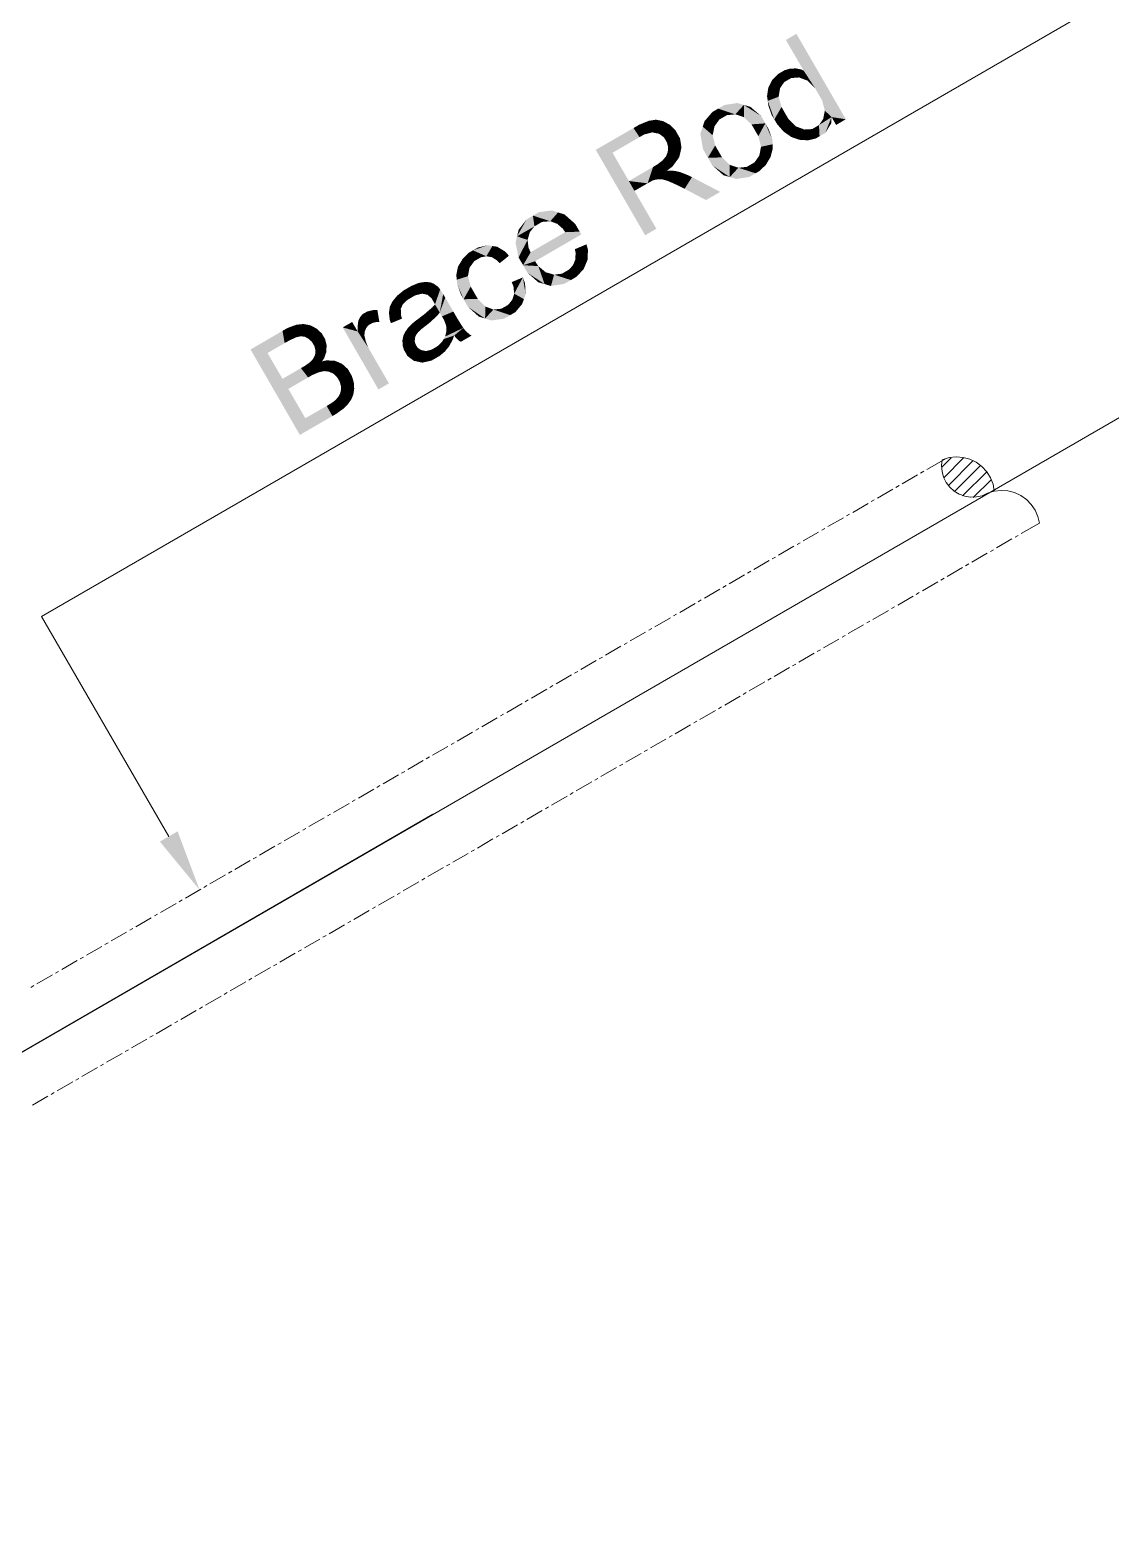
# Model space of a CAD drawing. Header units: millimetres. Extents: x 2 to 579, y 1 to 405.
# Drawn here: x 234.42 to 243.89, y 101.03 to 114.24 of the extents above; entities that cross this region are included whole.
import ezdxf

# ---------------------------------------------------------------- set-up
doc = ezdxf.new("R2010")
doc.units = ezdxf.units.MM
doc.linetypes.add('XKITLINE00', pattern=[0])
doc.layers.add('LinkedObject', color=7, linetype='Continuous', lineweight=0)

# ---------------------------------------------------------------- blocks, each defined once
blk = doc.blocks.new('*A4')
at = {"layer": 'LinkedObject'}
for color, points in [(7, [(241.133, 114.203), (241.197, 113.881), (241.041, 114.149)]), (7, [(241.133, 114.203), (241.298, 113.725), (241.197, 113.881)]), (7, [(241.298, 113.725), (241.133, 114.203), (241.566, 113.455)]), (7, [(240.921, 113.798), (241.027, 113.781), (240.904, 113.765)]), (7, [(240.971, 113.85), (241.027, 113.781), (240.921, 113.798)]), (7, [(241.004, 113.869), (241.027, 113.781), (240.971, 113.85)]), (7, [(241.029, 113.884), (241.089, 113.816), (241.004, 113.869)]), (7, [(241.004, 113.869), (241.089, 113.816), (241.057, 113.798)]), (7, [(241.027, 113.781), (241.004, 113.869), (241.057, 113.798)]), (7, [(241.078, 113.898), (241.089, 113.816), (241.029, 113.884)]), (7, [(241.103, 113.899), (241.089, 113.816), (241.078, 113.898)]), (7, [(241.103, 113.899), (241.157, 113.821), (241.089, 113.816)]), (7, [(241.128, 113.9), (241.157, 113.821), (241.103, 113.899)]), (7, [(241.175, 113.891), (241.157, 113.821), (241.128, 113.9)]), (7, [(241.197, 113.881), (241.157, 113.821), (241.175, 113.891)]), (7, [(241.157, 113.821), (241.197, 113.881), (241.193, 113.807)]), (7, [(241.193, 113.807), (241.197, 113.881), (241.229, 113.794)]), (7, [(241.197, 113.881), (241.298, 113.725), (241.229, 113.794)]), (7, [(240.887, 113.731), (240.984, 113.689), (240.876, 113.657)]), (7, [(240.876, 113.657), (240.984, 113.689), (240.882, 113.616)]), (7, [(240.882, 113.616), (240.984, 113.689), (240.978, 113.652)]), (7, [(240.99, 113.726), (240.887, 113.731), (240.904, 113.765)]), (7, [(240.984, 113.689), (240.887, 113.731), (240.99, 113.726)]), (7, [(240.904, 113.765), (241.027, 113.781), (240.99, 113.726)]), (7, [(241.298, 113.725), (241.566, 113.455), (241.33, 113.669)]), (7, [(241.33, 113.669), (241.566, 113.455), (241.359, 113.619)]), (7, [(240.448, 113.548), (240.313, 113.39), (240.398, 113.519)]), (7, [(240.458, 113.452), (240.313, 113.39), (240.448, 113.548)]), (7, [(240.616, 113.597), (240.448, 113.548), (240.504, 113.58)]), (7, [(240.673, 113.58), (240.448, 113.548), (240.616, 113.597)]), (7, [(240.598, 113.498), (240.448, 113.548), (240.673, 113.58)]), (7, [(240.448, 113.548), (240.526, 113.491), (240.492, 113.472)]), (7, [(240.526, 113.491), (240.448, 113.548), (240.598, 113.498)]), (7, [(240.458, 113.452), (240.448, 113.548), (240.492, 113.472)]), (7, [(240.598, 113.498), (240.673, 113.58), (240.636, 113.486)]), (7, [(240.673, 113.58), (240.673, 113.473), (240.636, 113.486)]), (7, [(240.824, 113.484), (240.673, 113.58), (240.73, 113.564)]), (7, [(240.861, 113.419), (240.673, 113.58), (240.824, 113.484)]), (7, [(240.74, 113.41), (240.673, 113.58), (240.861, 113.419)]), (7, [(240.673, 113.473), (240.673, 113.58), (240.74, 113.41)]), (7, [(240.978, 113.652), (240.94, 113.454), (240.882, 113.616)]), (7, [(240.882, 113.616), (240.94, 113.454), (240.887, 113.576)]), (7, [(240.887, 113.576), (240.94, 113.454), (240.916, 113.494)]), (7, [(241.003, 113.562), (240.94, 113.454), (240.978, 113.652)]), (7, [(240.94, 113.454), (241.003, 113.562), (241.034, 113.508)]), (7, [(241.359, 113.619), (241.566, 113.455), (241.382, 113.531)]), (7, [(241.382, 113.531), (241.441, 113.474), (241.375, 113.495)]), (7, [(241.382, 113.531), (241.566, 113.455), (241.441, 113.474)]), (7, [(239.871, 113.446), (239.707, 113.378), (239.839, 113.441)]), (7, [(239.871, 113.34), (239.707, 113.378), (239.871, 113.446)]), (7, [(239.839, 113.441), (239.707, 113.378), (239.757, 113.407)]), (7, [(239.903, 113.451), (239.9, 113.334), (239.871, 113.446)]), (7, [(239.871, 113.446), (239.9, 113.334), (239.871, 113.34)]), (7, [(239.9, 113.334), (239.903, 113.451), (239.929, 113.329)]), (7, [(239.995, 113.423), (239.903, 113.451), (239.965, 113.439)]), (7, [(239.929, 113.329), (239.903, 113.451), (239.995, 113.423)]), (7, [(239.995, 113.423), (239.974, 113.296), (239.929, 113.329)]), (7, [(240.025, 113.406), (239.974, 113.296), (239.995, 113.423)]), (7, [(240.073, 113.359), (239.974, 113.296), (240.025, 113.406)]), (7, [(240.398, 113.519), (240.313, 113.39), (240.33, 113.44)]), (7, [(240.416, 113.393), (240.313, 113.39), (240.458, 113.452)]), (7, [(240.74, 113.41), (240.861, 113.419), (240.769, 113.36)]), (7, [(240.861, 113.419), (240.8, 113.307), (240.769, 113.36)]), (7, [(240.8, 113.307), (240.861, 113.419), (240.823, 113.214)]), (7, [(240.823, 113.214), (240.861, 113.419), (240.925, 113.236)]), (7, [(240.923, 113.275), (240.861, 113.419), (240.891, 113.367)]), (7, [(240.925, 113.236), (240.861, 113.419), (240.923, 113.275)]), (7, [(241.064, 113.456), (240.94, 113.454), (241.034, 113.508)]), (7, [(240.94, 113.454), (241.064, 113.456), (240.964, 113.412)]), (7, [(240.964, 113.412), (241.064, 113.456), (241.021, 113.347)]), (7, [(241.021, 113.347), (241.064, 113.456), (241.054, 113.324)]), (7, [(241.054, 113.324), (241.064, 113.456), (241.131, 113.391)]), (7, [(241.331, 113.404), (241.336, 113.306), (241.301, 113.386)]), (7, [(241.331, 113.404), (241.441, 113.474), (241.336, 113.306)]), (7, [(241.368, 113.458), (241.441, 113.474), (241.331, 113.404)]), (7, [(241.336, 113.306), (241.441, 113.474), (241.386, 113.335)]), (7, [(241.441, 113.474), (241.368, 113.458), (241.375, 113.495)]), (7, [(241.386, 113.335), (241.441, 113.474), (241.438, 113.419)]), (7, [(241.441, 113.474), (241.566, 113.455), (241.481, 113.405)]), (7, [(239.759, 113.298), (239.376, 113.187), (239.707, 113.378)]), (7, [(239.523, 113.162), (239.376, 113.187), (239.759, 113.298)]), (7, [(239.707, 113.378), (239.801, 113.322), (239.759, 113.298)]), (7, [(239.801, 113.322), (239.707, 113.378), (239.871, 113.34)]), (7, [(240.091, 113.328), (239.974, 113.296), (240.073, 113.359)]), (7, [(239.974, 113.296), (240.091, 113.328), (239.989, 113.269)]), (7, [(240.091, 113.328), (240, 113.251), (239.989, 113.269)]), (7, [(240, 113.251), (240.091, 113.328), (240.009, 113.212)]), (7, [(240.009, 113.212), (240.091, 113.328), (240.117, 113.164)]), (7, [(240.127, 113.206), (240.091, 113.328), (240.114, 113.288)]), (7, [(240.117, 113.164), (240.091, 113.328), (240.127, 113.206)]), (7, [(240.313, 113.39), (240.358, 113.118), (240.292, 113.329)]), (7, [(240.292, 113.329), (240.358, 113.118), (240.315, 113.194)]), (7, [(240.313, 113.39), (240.416, 113.393), (240.408, 113.354)]), (7, [(240.4, 113.315), (240.358, 113.118), (240.313, 113.39)]), (7, [(240.4, 113.315), (240.313, 113.39), (240.408, 113.354)]), (7, [(240.422, 113.225), (240.358, 113.118), (240.4, 113.315)]), (7, [(241.131, 113.391), (241.159, 113.275), (241.054, 113.324)]), (7, [(241.054, 113.324), (241.159, 113.275), (241.088, 113.3)]), (7, [(241.168, 113.378), (241.159, 113.275), (241.131, 113.391)]), (7, [(241.159, 113.275), (241.168, 113.378), (241.196, 113.273)]), (7, [(241.196, 113.273), (241.168, 113.378), (241.204, 113.365)]), (7, [(241.204, 113.365), (241.336, 113.306), (241.196, 113.273)]), (7, [(241.196, 113.273), (241.336, 113.306), (241.234, 113.27)]), (7, [(241.271, 113.369), (241.336, 113.306), (241.204, 113.365)]), (7, [(241.234, 113.27), (241.336, 113.306), (241.304, 113.287)]), (7, [(241.336, 113.306), (241.271, 113.369), (241.301, 113.386)]), (7, [(239.666, 112.914), (239.809, 112.439), (239.376, 113.187)]), (7, [(239.376, 113.187), (239.523, 113.162), (239.666, 112.914)]), (7, [(239.976, 113.112), (240.117, 113.164), (239.961, 113.094)]), (7, [(240.107, 113.122), (239.961, 113.094), (240.117, 113.164)]), (7, [(239.991, 113.13), (240.117, 113.164), (239.976, 113.112)]), (7, [(240.117, 113.164), (239.991, 113.13), (240.007, 113.17)]), (7, [(240.008, 113.191), (240.117, 113.164), (240.007, 113.17)]), (7, [(240.009, 113.212), (240.117, 113.164), (240.008, 113.191)]), (7, [(240.358, 113.118), (240.422, 113.225), (240.452, 113.173)]), (7, [(240.482, 113.121), (240.358, 113.118), (240.452, 113.173)]), (7, [(240.887, 113.091), (240.766, 113.077), (240.808, 113.136)]), (7, [(240.816, 113.175), (240.907, 113.124), (240.808, 113.136)]), (7, [(240.808, 113.136), (240.907, 113.124), (240.887, 113.091)]), (7, [(240.925, 113.236), (240.816, 113.175), (240.823, 113.214)]), (7, [(240.926, 113.197), (240.816, 113.175), (240.925, 113.236)]), (7, [(240.907, 113.124), (240.816, 113.175), (240.926, 113.197)]), (7, [(239.83, 112.894), (239.666, 112.914), (239.878, 113.037)]), (7, [(239.83, 112.894), (239.878, 113.037), (239.849, 112.905)]), (7, [(239.849, 112.905), (239.878, 113.037), (239.878, 112.92)]), (7, [(239.928, 112.93), (239.878, 113.037), (239.912, 113.057)]), (7, [(239.878, 112.92), (239.878, 113.037), (239.887, 112.923)]), (7, [(239.887, 112.923), (239.878, 113.037), (239.9, 112.926)]), (7, [(239.9, 112.926), (239.878, 113.037), (239.928, 112.93)]), (7, [(239.961, 113.094), (239.998, 113.003), (239.912, 113.057)]), (7, [(239.928, 112.93), (239.912, 113.057), (239.944, 112.929)]), (7, [(239.912, 113.057), (239.998, 113.003), (239.944, 112.929)]), (7, [(239.944, 112.929), (239.998, 113.003), (239.959, 112.928)]), (7, [(239.998, 113.003), (239.998, 112.918), (239.959, 112.928)]), (7, [(240.048, 113.041), (239.961, 113.094), (240.107, 113.122)]), (7, [(239.998, 113.003), (239.961, 113.094), (240.048, 113.041)]), (7, [(240.024, 113.005), (239.998, 112.918), (239.998, 113.003)]), (7, [(239.998, 112.918), (240.024, 113.005), (240.023, 112.908)]), (7, [(240.023, 112.908), (240.024, 113.005), (240.047, 112.898)]), (7, [(240.08, 113), (240.024, 113.005), (240.064, 113.003)]), (7, [(240.047, 112.898), (240.024, 113.005), (240.08, 113)]), (7, [(240.482, 113.121), (240.55, 112.949), (240.358, 113.118)]), (7, [(240.358, 113.118), (240.55, 112.949), (240.398, 113.05)]), (7, [(240.398, 113.05), (240.55, 112.949), (240.494, 112.965)]), (7, [(240.55, 113.056), (240.55, 112.949), (240.482, 113.121)]), (7, [(240.55, 112.949), (240.55, 113.056), (240.588, 113.043)]), (7, [(240.625, 113.03), (240.55, 112.949), (240.588, 113.043)]), (7, [(240.625, 113.03), (240.776, 112.982), (240.55, 112.949)]), (7, [(240.697, 113.038), (240.776, 112.982), (240.625, 113.03)]), (7, [(240.776, 112.982), (240.697, 113.038), (240.732, 113.057)]), (7, [(240.766, 113.077), (240.776, 112.982), (240.732, 113.057)]), (7, [(240.867, 113.057), (240.766, 113.077), (240.887, 113.091)]), (7, [(240.811, 113.002), (240.766, 113.077), (240.867, 113.057)]), (7, [(240.776, 112.982), (240.766, 113.077), (240.811, 113.002)]), (7, [(239.666, 112.914), (239.715, 112.828), (239.809, 112.439)]), (7, [(239.715, 112.828), (239.666, 112.914), (239.83, 112.894)]), (7, [(240.08, 113), (240.113, 112.867), (240.047, 112.898)]), (7, [(240.113, 112.993), (240.113, 112.867), (240.08, 113)]), (7, [(240.182, 112.966), (240.113, 112.867), (240.113, 112.993)]), (7, [(240.113, 112.867), (240.182, 112.966), (240.154, 112.846)]), (7, [(240.154, 112.846), (240.182, 112.966), (240.219, 112.948)]), (7, [(240.154, 112.846), (240.219, 112.948), (240.342, 112.747)]), (7, [(240.342, 112.747), (240.219, 112.948), (240.466, 112.819)]), (7, [(240.55, 112.949), (240.776, 112.982), (240.606, 112.932)]), (7, [(240.606, 112.932), (240.776, 112.982), (240.719, 112.949)]), (7, [(239.809, 112.439), (239.715, 112.828), (239.907, 112.496)]), (7, [(238.826, 112.611), (238.687, 112.43), (238.77, 112.578)]), (7, [(238.839, 112.517), (238.687, 112.43), (238.826, 112.611)]), (7, [(238.991, 112.656), (238.826, 112.611), (238.88, 112.642)]), (7, [(239.046, 112.639), (238.826, 112.611), (238.991, 112.656)]), (7, [(238.978, 112.562), (238.826, 112.611), (239.046, 112.639)]), (7, [(238.826, 112.611), (238.905, 112.556), (238.87, 112.535)]), (7, [(238.905, 112.556), (238.826, 112.611), (238.978, 112.562)]), (7, [(238.839, 112.517), (238.826, 112.611), (238.87, 112.535)]), (7, [(238.978, 112.562), (239.046, 112.639), (239.015, 112.548)]), (7, [(239.046, 112.639), (239.039, 112.539), (239.015, 112.548)]), (7, [(239.039, 112.539), (239.046, 112.639), (239.086, 112.498)]), (7, [(239.197, 112.538), (239.046, 112.639), (239.102, 112.622)]), (7, [(239.086, 112.498), (239.046, 112.639), (239.197, 112.538)]), (7, [(238.77, 112.578), (238.687, 112.43), (238.701, 112.488)]), (7, [(238.798, 112.465), (238.687, 112.43), (238.839, 112.517)]), (7, [(239.086, 112.498), (239.197, 112.538), (239.109, 112.466)]), (7, [(239.235, 112.471), (239.109, 112.466), (239.197, 112.538)]), (7, [(238.43, 112.352), (238.301, 112.307), (238.345, 112.332)]), (7, [(238.471, 112.345), (238.301, 112.307), (238.43, 112.352)]), (7, [(238.418, 112.255), (238.301, 112.307), (238.471, 112.345)]), (7, [(238.418, 112.255), (238.471, 112.345), (238.442, 112.251)]), (7, [(238.471, 112.345), (238.466, 112.247), (238.442, 112.251)]), (7, [(238.466, 112.247), (238.471, 112.345), (238.513, 112.218)]), (7, [(238.584, 112.296), (238.471, 112.345), (238.512, 112.339)]), (7, [(238.616, 112.26), (238.471, 112.345), (238.584, 112.296)]), (7, [(238.513, 112.218), (238.471, 112.345), (238.616, 112.26)]), (7, [(238.687, 112.43), (238.7, 112.245), (238.674, 112.372)]), (7, [(238.789, 112.432), (238.687, 112.43), (238.798, 112.465)]), (7, [(238.687, 112.43), (238.789, 112.432), (238.779, 112.398)]), (7, [(238.779, 112.398), (238.7, 112.245), (238.687, 112.43)]), (7, [(238.788, 112.328), (238.7, 112.245), (238.779, 112.398)]), (7, [(239.238, 112.467), (238.74, 112.177), (239.235, 112.471)]), (7, [(238.806, 112.291), (239.235, 112.471), (238.74, 112.177)]), (7, [(239.245, 112.454), (238.74, 112.177), (239.238, 112.467)]), (7, [(239.249, 112.446), (238.74, 112.177), (239.245, 112.454)]), (7, [(238.845, 112.212), (238.74, 112.177), (239.249, 112.446)]), (7, [(239.109, 112.466), (239.235, 112.471), (238.806, 112.291)]), (7, [(239.295, 112.36), (239.2, 112.282), (239.193, 112.317)]), (7, [(239.196, 112.223), (239.295, 112.36), (239.304, 112.223)]), (7, [(239.2, 112.282), (239.295, 112.36), (239.196, 112.223)]), (7, [(239.304, 112.223), (239.295, 112.36), (239.308, 112.312)]), (7, [(238.211, 112.233), (238.313, 112.213), (238.191, 112.199)]), (7, [(238.191, 112.199), (238.313, 112.213), (238.271, 112.156)]), (7, [(238.266, 112.287), (238.313, 112.213), (238.211, 112.233)]), (7, [(238.301, 112.307), (238.313, 112.213), (238.266, 112.287)]), (7, [(238.301, 112.307), (238.371, 112.247), (238.348, 112.233)]), (7, [(238.371, 112.247), (238.301, 112.307), (238.418, 112.255)]), (7, [(238.313, 112.213), (238.301, 112.307), (238.348, 112.233)]), (7, [(238.513, 112.218), (238.616, 112.26), (238.535, 112.195)]), (7, [(238.7, 112.245), (238.788, 112.328), (238.806, 112.291)]), (7, [(238.806, 112.291), (238.74, 112.177), (238.7, 112.245)]), (7, [(238.873, 112.169), (238.74, 112.177), (238.845, 112.212)]), (7, [(239.186, 112.199), (239.304, 112.223), (239.176, 112.176)]), (7, [(239.287, 112.183), (239.176, 112.176), (239.304, 112.223)]), (7, [(239.196, 112.223), (239.304, 112.223), (239.186, 112.199)]), (7, [(238.17, 112.166), (238.264, 112.119), (238.155, 112.091)]), (7, [(238.155, 112.091), (238.264, 112.119), (238.159, 112.05)]), (7, [(238.159, 112.05), (238.264, 112.119), (238.257, 112.081)]), (7, [(238.257, 112.081), (238.219, 111.879), (238.159, 112.05)]), (7, [(238.271, 112.156), (238.17, 112.166), (238.191, 112.199)]), (7, [(238.264, 112.119), (238.17, 112.166), (238.271, 112.156)]), (7, [(238.281, 111.99), (238.219, 111.879), (238.257, 112.081)]), (7, [(238.74, 112.177), (238.928, 112.012), (238.778, 112.111)]), (7, [(238.873, 112.169), (238.928, 112.012), (238.74, 112.177)]), (7, [(238.778, 112.111), (238.928, 112.012), (238.872, 112.028)]), (7, [(238.938, 112.115), (238.928, 112.012), (238.873, 112.169)]), (7, [(238.928, 112.012), (238.938, 112.115), (238.984, 111.995)]), (7, [(238.974, 112.105), (238.984, 111.995), (238.938, 112.115)]), (7, [(239.011, 112.094), (238.984, 111.995), (238.974, 112.105)]), (7, [(239.011, 112.094), (239.159, 112.047), (238.984, 111.995)]), (7, [(239.081, 112.103), (239.159, 112.047), (239.011, 112.094)]), (7, [(239.115, 112.123), (239.159, 112.047), (239.081, 112.103)]), (7, [(239.14, 112.137), (239.159, 112.047), (239.115, 112.123)]), (7, [(239.14, 112.137), (239.287, 112.183), (239.159, 112.047)]), (7, [(239.176, 112.176), (239.287, 112.183), (239.14, 112.137)]), (7, [(239.159, 112.047), (239.287, 112.183), (239.206, 112.075)]), (7, [(239.206, 112.075), (239.287, 112.183), (239.27, 112.142)]), (7, [(237.695, 111.957), (237.618, 111.887), (237.639, 111.912)]), (7, [(237.728, 111.874), (237.618, 111.887), (237.695, 111.957)]), (7, [(237.73, 111.977), (237.795, 111.913), (237.695, 111.957)]), (7, [(237.728, 111.874), (237.695, 111.957), (237.761, 111.893)]), (7, [(237.761, 111.893), (237.695, 111.957), (237.795, 111.913)]), (7, [(237.852, 112.026), (237.73, 111.977), (237.826, 112.022)]), (7, [(237.857, 111.928), (237.73, 111.977), (237.852, 112.026)]), (7, [(237.826, 112.022), (237.73, 111.977), (237.765, 111.997)]), (7, [(237.795, 111.913), (237.73, 111.977), (237.857, 111.928)]), (7, [(237.922, 112.028), (237.852, 112.026), (237.879, 112.03)]), (7, [(237.94, 112.022), (237.852, 112.026), (237.922, 112.028)]), (7, [(237.857, 111.928), (237.852, 112.026), (237.883, 111.922)]), (7, [(237.883, 111.922), (237.852, 112.026), (237.903, 111.918)]), (7, [(237.852, 112.026), (237.939, 111.886), (237.903, 111.918)]), (7, [(237.94, 112.022), (237.939, 111.886), (237.852, 112.026)]), (7, [(237.957, 112.015), (237.939, 111.886), (237.94, 112.022)]), (7, [(237.99, 111.992), (237.939, 111.886), (237.957, 112.015)]), (7, [(238.005, 111.976), (237.939, 111.886), (237.99, 111.992)]), (7, [(237.939, 111.886), (238.005, 111.976), (238.014, 111.965)]), (7, [(237.939, 111.886), (238.014, 111.965), (237.955, 111.858)]), (7, [(237.955, 111.858), (238.014, 111.965), (237.956, 111.856)]), (7, [(237.956, 111.856), (238.014, 111.965), (237.963, 111.844)]), (7, [(237.963, 111.844), (238.014, 111.965), (237.968, 111.834)]), (7, [(237.968, 111.834), (238.014, 111.965), (238.01, 111.763)]), (7, [(238.04, 111.924), (238.01, 111.763), (238.014, 111.965)]), (7, [(238.159, 112.05), (238.219, 111.879), (238.164, 112.008)]), (7, [(238.164, 112.008), (238.219, 111.879), (238.194, 111.923)]), (7, [(238.219, 111.879), (238.281, 111.99), (238.312, 111.936)]), (7, [(238.738, 112.07), (238.655, 111.992), (238.64, 112.029)]), (7, [(238.655, 111.992), (238.738, 112.07), (238.662, 111.928)]), (7, [(238.662, 111.928), (238.738, 112.07), (238.747, 111.88)]), (7, [(238.762, 111.924), (238.738, 112.07), (238.757, 112.019)]), (7, [(238.747, 111.88), (238.738, 112.07), (238.762, 111.924)]), (7, [(238.984, 111.995), (239.159, 112.047), (239.099, 112.013)]), (7, [(237.678, 111.815), (237.569, 111.785), (237.687, 111.835)]), (7, [(237.572, 111.811), (237.687, 111.835), (237.569, 111.785)]), (7, [(237.669, 111.795), (237.569, 111.785), (237.678, 111.815)]), (7, [(237.597, 111.862), (237.687, 111.835), (237.572, 111.811)]), (7, [(237.618, 111.887), (237.687, 111.835), (237.597, 111.862)]), (7, [(237.687, 111.835), (237.618, 111.887), (237.728, 111.874)]), (7, [(237.968, 111.834), (238.01, 111.763), (237.947, 111.81)]), (7, [(238.058, 111.894), (238.01, 111.763), (238.04, 111.924)]), (7, [(238.058, 111.894), (238.029, 111.729), (238.01, 111.763)]), (7, [(238.129, 111.771), (238.029, 111.729), (238.058, 111.894)]), (7, [(238.343, 111.882), (238.219, 111.879), (238.312, 111.936)]), (7, [(238.343, 111.882), (238.407, 111.71), (238.219, 111.879)]), (7, [(238.219, 111.879), (238.407, 111.71), (238.258, 111.811)]), (7, [(238.41, 111.814), (238.407, 111.71), (238.343, 111.882)]), (7, [(238.407, 111.71), (238.41, 111.814), (238.445, 111.802)]), (7, [(238.628, 111.74), (238.549, 111.796), (238.583, 111.815)]), (7, [(238.61, 111.831), (238.628, 111.74), (238.583, 111.815)]), (7, [(238.61, 111.831), (238.747, 111.88), (238.628, 111.74)]), (7, [(238.645, 111.874), (238.747, 111.88), (238.61, 111.831)]), (7, [(238.628, 111.74), (238.747, 111.88), (238.672, 111.766)]), (7, [(238.747, 111.88), (238.645, 111.874), (238.654, 111.901)]), (7, [(238.662, 111.928), (238.747, 111.88), (238.654, 111.901)]), (7, [(238.672, 111.766), (238.747, 111.88), (238.731, 111.836)]), (7, [(237.297, 111.69), (237.291, 111.597), (237.29, 111.635)]), (7, [(237.305, 111.707), (237.291, 111.597), (237.297, 111.69)]), (7, [(237.388, 111.653), (237.291, 111.597), (237.305, 111.707)]), (7, [(237.313, 111.724), (237.403, 111.661), (237.305, 111.707)]), (7, [(237.305, 111.707), (237.403, 111.661), (237.388, 111.653)]), (7, [(237.337, 111.75), (237.403, 111.661), (237.313, 111.724)]), (7, [(237.353, 111.759), (237.403, 111.661), (237.337, 111.75)]), (7, [(237.431, 111.785), (237.353, 111.759), (237.376, 111.772)]), (7, [(237.464, 111.784), (237.353, 111.759), (237.431, 111.785)]), (7, [(237.459, 111.681), (237.353, 111.759), (237.464, 111.784)]), (7, [(237.353, 111.759), (237.42, 111.671), (237.403, 111.661)]), (7, [(237.42, 111.671), (237.353, 111.759), (237.459, 111.681)]), (7, [(237.459, 111.681), (237.464, 111.784), (237.481, 111.681)]), (7, [(237.569, 111.785), (237.582, 111.669), (237.565, 111.76)]), (7, [(237.565, 111.76), (237.582, 111.669), (237.572, 111.701)]), (7, [(237.669, 111.795), (237.582, 111.669), (237.569, 111.785)]), (7, [(237.67, 111.742), (237.582, 111.669), (237.669, 111.795)]), (7, [(237.582, 111.669), (237.67, 111.742), (237.679, 111.709)]), (7, [(237.797, 111.689), (237.854, 111.621), (237.761, 111.659)]), (7, [(237.823, 111.708), (237.88, 111.641), (237.797, 111.689)]), (7, [(237.797, 111.689), (237.88, 111.641), (237.854, 111.621)]), (7, [(237.874, 111.747), (237.926, 111.677), (237.823, 111.708)]), (7, [(237.823, 111.708), (237.926, 111.677), (237.88, 111.641)]), (7, [(237.947, 111.81), (238.01, 111.763), (237.874, 111.747)]), (7, [(237.874, 111.747), (238.01, 111.763), (237.926, 111.677)]), (7, [(237.926, 111.677), (238.01, 111.763), (237.991, 111.738)]), (7, [(238.129, 111.771), (238.047, 111.698), (238.029, 111.729)]), (7, [(238.047, 111.698), (238.129, 111.771), (238.066, 111.648)]), (7, [(238.057, 111.553), (238.166, 111.707), (238.216, 111.628)]), (7, [(238.069, 111.602), (238.166, 111.707), (238.057, 111.553)]), (7, [(238.066, 111.648), (238.129, 111.771), (238.166, 111.707)]), (7, [(238.166, 111.707), (238.067, 111.628), (238.066, 111.648)]), (7, [(238.067, 111.628), (238.166, 111.707), (238.069, 111.602)]), (7, [(238.258, 111.811), (238.407, 111.71), (238.352, 111.727)]), (7, [(238.48, 111.789), (238.407, 111.71), (238.445, 111.802)]), (7, [(238.48, 111.789), (238.628, 111.74), (238.407, 111.71)]), (7, [(238.407, 111.71), (238.628, 111.74), (238.462, 111.693)]), (7, [(238.462, 111.693), (238.628, 111.74), (238.572, 111.708)]), (7, [(238.549, 111.796), (238.628, 111.74), (238.48, 111.789)]), (7, [(236.652, 111.495), (236.353, 111.439), (236.633, 111.602)]), (7, [(236.676, 111.627), (236.753, 111.546), (236.633, 111.602)]), (7, [(236.633, 111.602), (236.753, 111.546), (236.693, 111.518)]), (7, [(236.652, 111.495), (236.633, 111.602), (236.693, 111.518)]), (7, [(236.752, 111.655), (236.753, 111.546), (236.676, 111.627)]), (7, [(236.792, 111.555), (236.752, 111.655), (236.784, 111.659)]), (7, [(236.753, 111.546), (236.752, 111.655), (236.772, 111.55)]), (7, [(236.772, 111.55), (236.752, 111.655), (236.792, 111.555)]), (7, [(236.817, 111.662), (236.829, 111.55), (236.784, 111.659)]), (7, [(236.784, 111.659), (236.829, 111.55), (236.792, 111.555)]), (7, [(236.877, 111.651), (236.829, 111.55), (236.817, 111.662)]), (7, [(236.906, 111.636), (236.829, 111.55), (236.877, 111.651)]), (7, [(236.829, 111.55), (236.906, 111.636), (236.846, 111.541)]), (7, [(236.906, 111.636), (236.863, 111.532), (236.846, 111.541)]), (7, [(236.863, 111.532), (236.906, 111.636), (236.891, 111.505)]), (7, [(236.891, 111.505), (236.906, 111.636), (236.992, 111.554)]), (7, [(236.992, 111.554), (236.902, 111.486), (236.891, 111.505)]), (7, [(236.902, 111.486), (236.992, 111.554), (236.913, 111.466)]), (7, [(236.977, 111.58), (236.906, 111.636), (236.934, 111.62)]), (7, [(236.992, 111.554), (236.906, 111.636), (236.977, 111.58)]), (7, [(236.913, 111.466), (236.992, 111.554), (236.922, 111.428)]), (7, [(236.922, 111.428), (236.992, 111.554), (237.018, 111.448)]), (7, [(237.019, 111.477), (236.992, 111.554), (237.006, 111.53)]), (7, [(237.018, 111.448), (236.992, 111.554), (237.019, 111.477)]), (7, [(237.291, 111.597), (237.16, 111.632), (237.243, 111.68)]), (7, [(237.16, 111.632), (237.291, 111.597), (237.473, 111.089)]), (7, [(237.366, 111.628), (237.291, 111.597), (237.388, 111.653)]), (7, [(237.36, 111.612), (237.291, 111.597), (237.366, 111.628)]), (7, [(237.353, 111.596), (237.291, 111.597), (237.36, 111.612)]), (7, [(237.384, 111.455), (237.565, 111.142), (237.291, 111.597)]), (7, [(237.384, 111.455), (237.291, 111.597), (237.361, 111.513)]), (7, [(237.361, 111.513), (237.291, 111.597), (237.355, 111.542)]), (7, [(237.355, 111.542), (237.291, 111.597), (237.35, 111.561)]), (7, [(237.35, 111.561), (237.291, 111.597), (237.353, 111.596)]), (7, [(237.473, 111.089), (237.291, 111.597), (237.565, 111.142)]), (7, [(237.692, 111.561), (237.792, 111.526), (237.683, 111.52)]), (7, [(237.792, 111.539), (237.692, 111.561), (237.701, 111.579)]), (7, [(237.792, 111.526), (237.692, 111.561), (237.792, 111.539)]), (7, [(237.71, 111.597), (237.802, 111.565), (237.701, 111.579)]), (7, [(237.701, 111.579), (237.802, 111.565), (237.792, 111.539)]), (7, [(237.734, 111.631), (237.802, 111.565), (237.71, 111.597)]), (7, [(237.749, 111.647), (237.802, 111.565), (237.734, 111.631)]), (7, [(237.761, 111.659), (237.819, 111.589), (237.749, 111.647)]), (7, [(237.802, 111.565), (237.749, 111.647), (237.811, 111.577)]), (7, [(237.811, 111.577), (237.749, 111.647), (237.819, 111.589)]), (7, [(237.761, 111.659), (237.854, 111.621), (237.819, 111.589)]), (7, [(238.136, 111.561), (238.03, 111.506), (238.044, 111.53)]), (7, [(238.123, 111.525), (238.03, 111.506), (238.136, 111.561)]), (7, [(238.216, 111.628), (238.136, 111.561), (238.044, 111.53)]), (7, [(238.057, 111.553), (238.216, 111.628), (238.044, 111.53)]), (7, [(238.136, 111.561), (238.216, 111.628), (238.15, 111.543)]), (7, [(238.15, 111.543), (238.216, 111.628), (238.228, 111.613)]), (7, [(238.228, 111.613), (238.178, 111.516), (238.15, 111.543)]), (7, [(238.241, 111.597), (238.178, 111.516), (238.228, 111.613)]), (7, [(238.241, 111.597), (238.194, 111.506), (238.178, 111.516)]), (7, [(238.272, 111.571), (238.194, 111.506), (238.241, 111.597)]), (7, [(238.194, 111.506), (238.272, 111.571), (238.289, 111.561)]), (7, [(236.502, 111.408), (236.353, 111.439), (236.652, 111.495)]), (7, [(236.353, 111.439), (236.684, 111.094), (236.785, 110.691)]), (7, [(236.633, 111.182), (236.684, 111.094), (236.353, 111.439)]), (7, [(236.353, 111.439), (236.502, 111.408), (236.633, 111.182)]), (7, [(237.018, 111.448), (236.918, 111.391), (236.922, 111.428)]), (7, [(237.018, 111.42), (236.918, 111.391), (237.018, 111.448)]), (7, [(236.998, 111.363), (236.918, 111.391), (237.018, 111.42)]), (7, [(237.683, 111.52), (237.792, 111.526), (237.684, 111.499)]), (7, [(237.684, 111.499), (237.792, 111.526), (237.791, 111.512)]), (7, [(237.791, 111.512), (237.708, 111.416), (237.684, 111.499)]), (7, [(237.684, 111.499), (237.708, 111.416), (237.684, 111.477)]), (7, [(237.684, 111.477), (237.708, 111.416), (237.696, 111.436)]), (7, [(237.797, 111.487), (237.708, 111.416), (237.791, 111.512)]), (7, [(237.708, 111.416), (237.797, 111.487), (237.804, 111.475)]), (7, [(237.815, 111.456), (237.708, 111.416), (237.804, 111.475)]), (7, [(237.708, 111.416), (237.815, 111.456), (237.727, 111.382)]), (7, [(237.727, 111.382), (237.815, 111.456), (237.783, 111.34)]), (7, [(237.783, 111.34), (237.815, 111.456), (237.82, 111.332)]), (7, [(237.82, 111.332), (237.815, 111.456), (237.846, 111.434)]), (7, [(237.846, 111.434), (237.857, 111.324), (237.82, 111.332)]), (7, [(237.867, 111.43), (237.857, 111.324), (237.846, 111.434)]), (7, [(237.888, 111.425), (237.857, 111.324), (237.867, 111.43)]), (7, [(237.857, 111.324), (237.888, 111.425), (237.938, 111.342)]), (7, [(237.982, 111.367), (237.888, 111.425), (237.936, 111.437)]), (7, [(237.938, 111.342), (237.888, 111.425), (237.982, 111.367)]), (7, [(237.963, 111.452), (238.009, 111.383), (237.936, 111.437)]), (7, [(237.936, 111.437), (238.009, 111.383), (237.982, 111.367)]), (7, [(237.989, 111.467), (238.009, 111.383), (237.963, 111.452)]), (7, [(238.073, 111.444), (237.989, 111.467), (238.03, 111.506)]), (7, [(238.055, 111.421), (237.989, 111.467), (238.073, 111.444)]), (7, [(238.009, 111.383), (237.989, 111.467), (238.055, 111.421)]), (7, [(238.092, 111.466), (238.03, 111.506), (238.123, 111.525)]), (7, [(238.073, 111.444), (238.03, 111.506), (238.092, 111.466)]), (7, [(236.893, 111.215), (236.795, 111.276), (236.828, 111.295)]), (7, [(236.828, 111.295), (236.979, 111.335), (236.893, 111.215)]), (7, [(236.873, 111.327), (236.979, 111.335), (236.828, 111.295)]), (7, [(236.885, 111.339), (236.998, 111.363), (236.873, 111.327)]), (7, [(236.979, 111.335), (236.873, 111.327), (236.998, 111.363)]), (7, [(236.9, 111.356), (236.998, 111.363), (236.885, 111.339)]), (7, [(236.893, 111.215), (236.979, 111.335), (236.952, 111.24)]), (7, [(236.918, 111.391), (236.998, 111.363), (236.9, 111.356)]), (7, [(236.979, 111.335), (236.997, 111.25), (236.952, 111.24)]), (7, [(237.091, 111.34), (236.979, 111.335), (237.019, 111.344)]), (7, [(237.039, 111.245), (236.979, 111.335), (237.091, 111.34)]), (7, [(236.997, 111.25), (236.979, 111.335), (237.039, 111.245)]), (7, [(237.039, 111.245), (237.091, 111.34), (237.059, 111.236)]), (7, [(237.059, 111.236), (237.091, 111.34), (237.079, 111.227)]), (7, [(237.079, 111.227), (237.091, 111.34), (237.123, 111.327)]), (7, [(237.123, 111.327), (237.111, 111.197), (237.079, 111.227)]), (7, [(237.155, 111.313), (237.111, 111.197), (237.123, 111.327)]), (7, [(237.206, 111.267), (237.111, 111.197), (237.155, 111.313)]), (7, [(236.857, 111.194), (236.633, 111.182), (236.795, 111.276)]), (7, [(236.684, 111.094), (236.633, 111.182), (236.857, 111.194)]), (7, [(236.857, 111.194), (236.795, 111.276), (236.893, 111.215)]), (7, [(237.224, 111.235), (237.111, 111.197), (237.206, 111.267)]), (7, [(237.111, 111.197), (237.224, 111.235), (237.123, 111.176)]), (7, [(237.224, 111.235), (237.133, 111.158), (237.123, 111.176)]), (7, [(237.133, 111.158), (237.224, 111.235), (237.144, 111.122)]), (7, [(237.144, 111.122), (237.224, 111.235), (237.259, 111.124)]), (7, [(237.257, 111.153), (237.224, 111.235), (237.24, 111.208)]), (7, [(237.259, 111.124), (237.224, 111.235), (237.257, 111.153)]), (7, [(236.785, 110.691), (236.684, 111.094), (236.833, 110.837)]), (7, [(237.123, 111.027), (237.235, 111.001), (237.1, 111)]), (7, [(237.244, 111.023), (237.123, 111.027), (237.138, 111.055)]), (7, [(237.235, 111.001), (237.123, 111.027), (237.244, 111.023)]), (7, [(237.145, 111.086), (237.253, 111.044), (237.138, 111.055)]), (7, [(237.138, 111.055), (237.253, 111.044), (237.244, 111.023)]), (7, [(237.259, 111.124), (237.145, 111.086), (237.144, 111.122)]), (7, [(237.261, 111.095), (237.145, 111.086), (237.259, 111.124)]), (7, [(237.253, 111.044), (237.145, 111.086), (237.261, 111.095)]), (7, [(237.02, 110.945), (237.07, 110.856), (236.833, 110.837)]), (7, [(237.044, 110.959), (237.106, 110.877), (237.02, 110.945)]), (7, [(237.02, 110.945), (237.106, 110.877), (237.07, 110.856)]), (7, [(237.076, 110.98), (237.163, 110.918), (237.044, 110.959)]), (7, [(237.044, 110.959), (237.163, 110.918), (237.106, 110.877)]), (7, [(237.085, 110.987), (237.163, 110.918), (237.076, 110.98)]), (7, [(237.184, 110.939), (237.085, 110.987), (237.1, 111)]), (7, [(237.163, 110.918), (237.085, 110.987), (237.184, 110.939)]), (7, [(237.1, 111), (237.235, 111.001), (237.184, 110.939)]), (7, [(237.184, 110.939), (237.235, 111.001), (237.205, 110.959)]), (7, [(236.833, 110.837), (237.07, 110.856), (236.785, 110.691)]), (6, [(235.559, 107.13), (235.714, 107.22), (235.907, 106.707)])]:
    blk.add_hatch(color=color, dxfattribs=at).paths.add_polyline_path(points, flags=17)
at = {"layer": 'LinkedObject', "color": 6, "linetype": 'XKITLINE00', "lineweight": 0}
for p, q in [((234.523, 109.102), (243.683, 114.395)), ((232.264, 104.082), (247.085, 112.648)), ((235.637, 107.175), (234.523, 109.102))]:
    blk.add_line(p, q, dxfattribs=at)
at = {"layer": 'LinkedObject', "color": 3, "linetype": 'XKITLINE00', "lineweight": 0}
for p, q in [((242.532, 110.499), (242.47, 110.492)), ((242.593, 110.494), (242.532, 110.499)), ((242.653, 110.478), (242.593, 110.494)), ((242.411, 110.474), (242.405, 110.423)), ((242.405, 110.423), (242.409, 110.371)), ((242.409, 110.371), (242.422, 110.322)), ((242.47, 110.492), (242.411, 110.474)), ((242.708, 110.451), (242.653, 110.478)), ((242.758, 110.414), (242.708, 110.451)), ((242.8, 110.368), (242.758, 110.414)), ((242.832, 110.316), (242.8, 110.368)), ((242.422, 110.322), (242.445, 110.275)), ((242.445, 110.275), (242.476, 110.234)), ((242.476, 110.234), (242.515, 110.199)), ((242.855, 110.259), (242.832, 110.316)), ((242.866, 110.198), (242.855, 110.259)), ((242.515, 110.199), (242.559, 110.172)), ((242.559, 110.172), (242.607, 110.155)), ((242.607, 110.155), (242.658, 110.146)), ((242.658, 110.146), (242.71, 110.148)), ((242.71, 110.148), (242.761, 110.159)), ((242.761, 110.159), (242.808, 110.18)), ((242.866, 110.198), (242.808, 110.18)), ((242.925, 110.205), (242.866, 110.198)), ((242.986, 110.2), (242.925, 110.205)), ((243.044, 110.186), (242.986, 110.2)), ((243.099, 110.16), (243.044, 110.186)), ((243.148, 110.126), (243.099, 110.16)), ((243.19, 110.082), (243.148, 110.126)), ((243.224, 110.032), (243.19, 110.082)), ((243.248, 109.977), (243.224, 110.032)), ((243.261, 109.918), (243.248, 109.977))]:
    blk.add_line(p, q, dxfattribs=at)
at = {"layer": 'LinkedObject', "color": 9, "linetype": 'XKITLINE00', "lineweight": 0}
for p, q in [((242.221, 110.357), (242.248, 110.373)), ((242.275, 110.388), (242.444, 110.486)), ((242.005, 110.232), (242.032, 110.247)), ((242.059, 110.263), (242.194, 110.341)), ((241.788, 110.107), (241.815, 110.122)), ((241.842, 110.138), (241.978, 110.216)), ((241.409, 109.888), (241.545, 109.966)), ((241.572, 109.982), (241.599, 109.997)), ((241.626, 110.013), (241.761, 110.091)), ((241.193, 109.763), (241.328, 109.841)), ((241.355, 109.856), (241.382, 109.872)), ((243.102, 109.827), (243.261, 109.918)), ((240.977, 109.638), (241.112, 109.716)), ((241.139, 109.731), (241.166, 109.747)), ((242.886, 109.701), (243.021, 109.78)), ((243.048, 109.795), (243.075, 109.811)), ((240.76, 109.512), (240.895, 109.591)), ((240.922, 109.606), (240.949, 109.622)), ((242.669, 109.576), (242.804, 109.655)), ((242.832, 109.67), (242.859, 109.686)), ((240.544, 109.387), (240.679, 109.466)), ((240.706, 109.481), (240.733, 109.497)), ((242.453, 109.451), (242.588, 109.529)), ((242.615, 109.545), (242.642, 109.561)), ((240.327, 109.262), (240.462, 109.34)), ((240.49, 109.356), (240.517, 109.372)), ((242.182, 109.295), (242.209, 109.311)), ((242.236, 109.326), (242.372, 109.404)), ((242.399, 109.42), (242.426, 109.436)), ((240.111, 109.137), (240.246, 109.215)), ((240.273, 109.231), (240.3, 109.247)), ((241.966, 109.17), (241.993, 109.185)), ((242.02, 109.201), (242.155, 109.279)), ((239.894, 109.012), (240.03, 109.09)), ((240.057, 109.106), (240.084, 109.122)), ((241.749, 109.045), (241.776, 109.06)), ((241.803, 109.076), (241.939, 109.154)), ((239.678, 108.887), (239.813, 108.965)), ((239.84, 108.981), (239.867, 108.996)), ((241.533, 108.92), (241.56, 108.935)), ((241.587, 108.951), (241.722, 109.029)), ((239.461, 108.762), (239.597, 108.84)), ((239.624, 108.856), (239.651, 108.871)), ((241.154, 108.701), (241.289, 108.779)), ((241.316, 108.794), (241.343, 108.81)), ((241.371, 108.826), (241.506, 108.904)), ((239.245, 108.637), (239.38, 108.715)), ((239.407, 108.731), (239.434, 108.746)), ((240.938, 108.576), (241.073, 108.654)), ((241.1, 108.669), (241.127, 108.685)), ((239.029, 108.512), (239.164, 108.59)), ((239.191, 108.606), (239.218, 108.621)), ((240.721, 108.45), (240.856, 108.529)), ((240.884, 108.544), (240.911, 108.56)), ((238.812, 108.387), (238.947, 108.465)), ((238.974, 108.48), (239.001, 108.496)), ((240.505, 108.325), (240.64, 108.404)), ((240.667, 108.419), (240.694, 108.435)), ((238.596, 108.261), (238.731, 108.34)), ((238.758, 108.355), (238.785, 108.371)), ((240.288, 108.2), (240.424, 108.278)), ((240.451, 108.294), (240.478, 108.31)), ((238.325, 108.105), (238.352, 108.121)), ((238.379, 108.136), (238.514, 108.215)), ((238.541, 108.23), (238.569, 108.246)), ((240.072, 108.075), (240.207, 108.153)), ((240.234, 108.169), (240.261, 108.185)), ((238.109, 107.98), (238.136, 107.996)), ((238.163, 108.011), (238.298, 108.089)), ((239.855, 107.95), (239.991, 108.028)), ((240.018, 108.044), (240.045, 108.06)), ((237.892, 107.855), (237.919, 107.871)), ((237.946, 107.886), (238.082, 107.964)), ((239.639, 107.825), (239.774, 107.903)), ((239.801, 107.919), (239.828, 107.934)), ((237.676, 107.73), (237.703, 107.745)), ((237.73, 107.761), (237.865, 107.839)), ((239.422, 107.7), (239.558, 107.778)), ((239.585, 107.794), (239.612, 107.809)), ((237.297, 107.511), (237.432, 107.589)), ((237.459, 107.605), (237.486, 107.62)), ((237.513, 107.636), (237.649, 107.714)), ((239.206, 107.575), (239.341, 107.653)), ((239.368, 107.669), (239.395, 107.684)), ((237.08, 107.386), (237.216, 107.464)), ((237.243, 107.48), (237.27, 107.495)), ((238.99, 107.45), (239.125, 107.528)), ((239.152, 107.543), (239.179, 107.559)), ((237.95, 107.369), (226.99, 101.034)), ((236.864, 107.261), (236.999, 107.339)), ((237.026, 107.355), (237.053, 107.37)), ((238.773, 107.325), (238.908, 107.403)), ((238.935, 107.418), (238.963, 107.434)), ((236.648, 107.136), (236.783, 107.214)), ((236.81, 107.229), (236.837, 107.245)), ((238.557, 107.199), (238.692, 107.278)), ((238.719, 107.293), (238.746, 107.309)), ((236.431, 107.01), (236.566, 107.089)), ((236.593, 107.104), (236.621, 107.12)), ((238.34, 107.074), (238.476, 107.153)), ((238.503, 107.168), (238.53, 107.184)), ((236.215, 106.885), (236.35, 106.964)), ((236.377, 106.979), (236.404, 106.995)), ((238.07, 106.918), (238.097, 106.934)), ((238.124, 106.949), (238.259, 107.027)), ((238.286, 107.043), (238.313, 107.059)), ((235.998, 106.76), (236.134, 106.838)), ((236.161, 106.854), (236.188, 106.87)), ((237.853, 106.793), (237.88, 106.809)), ((237.907, 106.824), (238.043, 106.902)), ((235.782, 106.635), (235.917, 106.713)), ((235.944, 106.729), (235.971, 106.745)), ((237.637, 106.668), (237.664, 106.683)), ((237.691, 106.699), (237.826, 106.777)), ((235.565, 106.51), (235.701, 106.588)), ((235.728, 106.604), (235.755, 106.62)), ((237.42, 106.543), (237.447, 106.558)), ((237.474, 106.574), (237.61, 106.652)), ((235.349, 106.385), (235.484, 106.463)), ((235.511, 106.479), (235.538, 106.494)), ((237.042, 106.324), (237.177, 106.402)), ((237.204, 106.418), (237.231, 106.433)), ((237.258, 106.449), (237.393, 106.527)), ((235.132, 106.26), (235.268, 106.338)), ((235.295, 106.354), (235.322, 106.369)), ((236.825, 106.199), (236.96, 106.277)), ((236.987, 106.292), (237.014, 106.308)), ((234.916, 106.135), (235.051, 106.213)), ((235.078, 106.229), (235.105, 106.244)), ((236.609, 106.074), (236.744, 106.152)), ((236.771, 106.167), (236.798, 106.183)), ((234.7, 106.01), (234.835, 106.088)), ((234.862, 106.104), (234.889, 106.119)), ((236.392, 105.948), (236.527, 106.027)), ((236.555, 106.042), (236.582, 106.058)), ((234.483, 105.885), (234.618, 105.963)), ((234.645, 105.978), (234.672, 105.994)), ((236.176, 105.823), (236.311, 105.902)), ((236.338, 105.917), (236.365, 105.933)), ((234.429, 105.853), (234.456, 105.869)), ((235.959, 105.698), (236.095, 105.776)), ((236.122, 105.792), (236.149, 105.808)), ((235.743, 105.573), (235.878, 105.651)), ((235.905, 105.667), (235.932, 105.683)), ((235.526, 105.448), (235.662, 105.526)), ((235.689, 105.542), (235.716, 105.558)), ((235.31, 105.323), (235.445, 105.401)), ((235.472, 105.417), (235.499, 105.432)), ((235.093, 105.198), (235.229, 105.276)), ((235.256, 105.292), (235.283, 105.307)), ((234.877, 105.073), (235.012, 105.151)), ((235.039, 105.167), (235.066, 105.182)), ((234.661, 104.948), (234.796, 105.026)), ((234.823, 105.042), (234.85, 105.057)), ((234.444, 104.823), (234.579, 104.901)), ((234.606, 104.916), (234.634, 104.932))]:
    blk.add_line(p, q, dxfattribs=at)
at = {"layer": 'LinkedObject', "color": 1, "linetype": 'XKITLINE00', "lineweight": 0}
for p, q in [((242.409, 110.411), (242.489, 110.491)), ((242.426, 110.319), (242.597, 110.49)), ((242.464, 110.249), (242.679, 110.464)), ((242.518, 110.195), (242.746, 110.423)), ((242.589, 110.157), (242.8, 110.369)), ((242.682, 110.142), (242.841, 110.301))]:
    blk.add_line(p, q, dxfattribs=at)

msp = doc.modelspace()

# ---------------------------------------------------------------- block references
at = {"lineweight": 0}
msp.add_blockref('*A4', (0, 0), dxfattribs=at)

doc.saveas('drawing.dxf')
